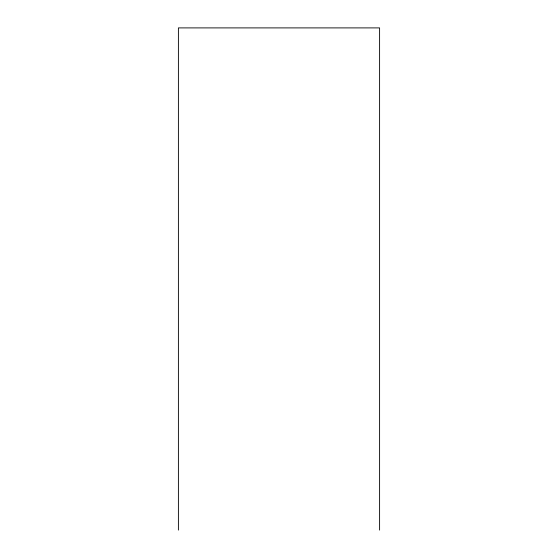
<?xml version="1.0" encoding="UTF-8"?>
<svg xmlns="http://www.w3.org/2000/svg" width="558" height="558" viewBox="0 0 558 558"><rect width="100%" height="100%" fill="white"/><g stroke="black" fill="none" stroke-linecap="round" stroke-linejoin="round"><path stroke-width="0.84" d="M379.6 530.1L379.6 27.9L178.4 27.9L178.4 530.1"/></g></svg>
